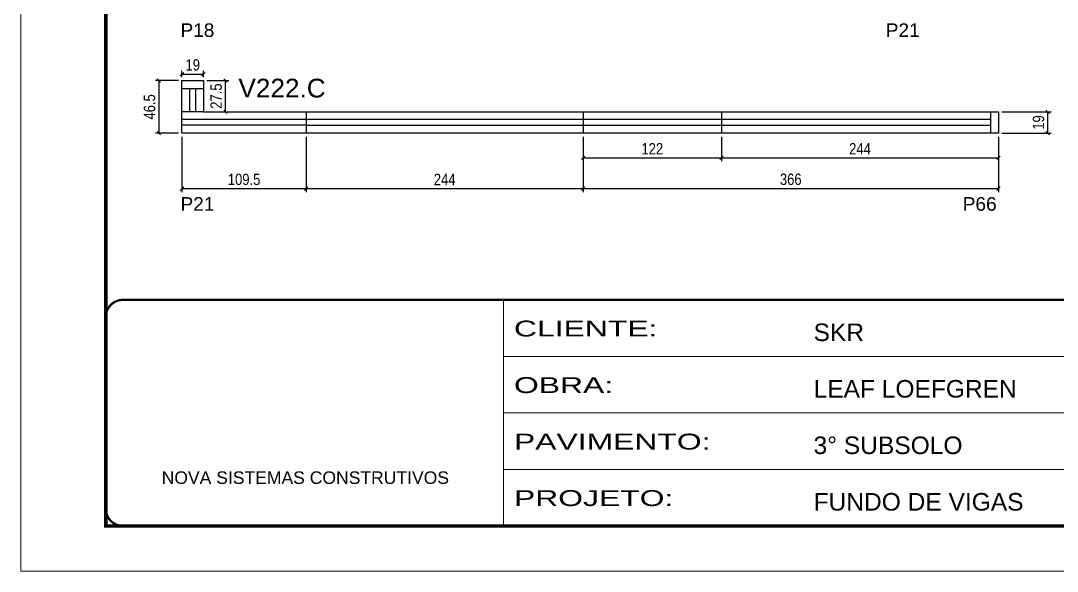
# Model space of a CAD drawing. Header units: millimetres. Extents: x 1959 to 8212, y 239 to 4735.
# Drawn here: x 5142 to 6056, y 2537 to 3022 of the extents above; entities that cross this region are included whole.
import ezdxf

# ---------------------------------------------------------------- set-up
doc = ezdxf.new("R2010")
doc.units = ezdxf.units.MM
doc.linetypes.add('CONTINUO', pattern=[0])
doc.linetypes.add('DASHED', pattern=[0.75, 0.5, -0.25])
for name, color, linetype in [('5', 5, 'Continuous'), ('COTA', 241, 'Continuous'), ('NOMENCLATURA', 7, 'Continuous'), ('Painéis', 200, 'Continuous'), ('SARR_2.2x7', 40, 'Continuous')]:
    doc.layers.add(name, color=color, linetype=linetype)
doc.layers.add('Folhas', color=255, linetype='Continuous', lineweight=9)
doc.layers.add('SARRAFO DE PRESSAO', color=251, linetype='DASHED', lineweight=9)
doc.styles.add('ARIAL', font='arial.ttf')
doc.styles.add('COTA TECNICA', font='techl___.ttf', dxfattribs={"height": 10})
doc.styles.get("Standard").update_dxf_attribs({"font": 'arial.ttf'})
doc.styles.add('Tecnologia', font='')
doc.styles.get('Tecnologia').set_extended_font_data('Forgotten Futurist')
doc.dimstyles.new('PAINEL', dxfattribs={"dimtxt": 10, "dimasz": 3, "dimexe": 3, "dimexo": 3, "dimgap": 3, "dimtad": 1, "dimdec": 1, "dimzin": 12, "dimdsep": 46, "dimtxsty": 'COTA TECNICA', "dimblk1": 'OBLIQUE', "dimblk2": 'OBLIQUE', "dimsah": 1, "dimcen": 0.9, "dimclrd": 4, "dimclre": 4, "dimclrt": 240, "dimadec": 1, "dimazin": 3, "dimtfac": 1, "dimtdec": 1, "dimtmove": 0, "dimatfit": 3, "dimfxl": 1, "dimtolj": 1, "dimtzin": 12, "dimarcsym": 0})

# ---------------------------------------------------------------- blocks, each defined once
blk = doc.blocks.new('9999999999')
at = {"color": 30, "linetype": 'CONTINUO'}
for p, q in [((98564.56, 34230.21), (98564.56, 34429.45)), ((98564.56, 34379.64), (99583.98, 34379.64)), ((98564.56, 34329.83), (99487.98, 34329.83)), ((98564.56, 34280.02), (99487.98, 34280.02))]:
    blk.add_line(p, q, dxfattribs=at)
at = {"color": 30, "linetype": 'CONTINUO', "const_width": 2}
blk.add_lwpolyline([(99583.98, 34230.21), (99583.98, 34414.45, 0.414214), (99568.98, 34429.45), (98228.98, 34429.45, 0.414214), (98213.98, 34414.45), (98213.98, 34245.21, 0.414214), (98228.98, 34230.21), (99583.98, 34230.21)], format="xyb", dxfattribs=at)
at = {"layer": 'Folhas'}
blk.add_lwpolyline([(98138.98, 34190.21), (99623.98, 34190.21), (99623.98, 35240.21), (98138.98, 35240.21)], close=True, dxfattribs=at)
at = {"layer": 'Folhas', "color": 30, "const_width": 3}
blk.add_lwpolyline([(98213.98, 34230.21), (99583.98, 34230.21), (99583.98, 35200.21), (98213.98, 35200.21)], close=True, dxfattribs=at)
at = {"color": 7, "linetype": 'Continuous', "ltscale": 5, "style": 'ARIAL'}
for s, height, p in [('SKR', 15.483, (98837.68, 34393.13)), ('LEAF LOEFGREN', 15.4829, (98837.68, 34343.32)), ('3° SUBSOLO', 15.483, (98837.68, 34293.51)), ('NOVA SISTEMAS CONSTRUTIVOS', 11.0592, (98263.19, 34267.21)), ('FUNDO DE VIGAS', 15.4829, (98837.68, 34243.7))]:
    blk.add_text(s, height=height, dxfattribs=at).set_placement(p)
at = {"layer": 'Folhas', "color": 7, "style": 'Tecnologia', "width": 1.5}
for s, p in [('CLIENTE:', (98573.65, 34397.17)), ('OBRA:', (98573.65, 34347.31)), ('PAVIMENTO:', (98573.65, 34297.5)), ('PROJETO:', (98573.65, 34247.69))]:
    blk.add_text(s, height=14, dxfattribs=at).set_placement(p)
blk = doc.blocks.new('_Oblique')
at = {"color": 0, "linetype": 'ByBlock', "lineweight": -2}
blk.add_line((-0.5, -0.5), (0.5, 0.5), dxfattribs=at)
blk = doc.blocks.new('*D86')
at = {"layer": 'COTA', "color": 4, "lineweight": -2, "transparency": 16777216}
for p, q in [((5284.36, 2919.76), (5284.36, 2870.94)), ((5393.86, 2919.76), (5393.86, 2870.94)), ((5284.36, 2873.94), (5393.86, 2873.94))]:
    blk.add_line(p, q, dxfattribs=at)
at = {"layer": 'Defpoints', "color": 0, "transparency": 16777216}
for p in [(5284.36, 2922.76), (5393.86, 2922.76), (5393.86, 2873.94)]:
    blk.add_point(p, dxfattribs=at)
at = {"layer": 'COTA', "color": 4, "lineweight": -2, "transparency": 16777216, "xscale": 3, "yscale": 3, "zscale": 3, "rotation": 180}
blk.add_blockref('_Oblique', (5284.36, 2873.94), dxfattribs=at)
at = {"layer": 'COTA', "color": 4, "lineweight": -2, "transparency": 16777216, "xscale": 3, "yscale": 3, "zscale": 3}
blk.add_blockref('_Oblique', (5393.86, 2873.94), dxfattribs=at)
at = {"layer": 'COTA', "color": 240, "transparency": 16777216, "insert": (5339.11, 2882.07), "char_height": 10, "attachment_point": 5, "style": 'COTA TECNICA'}
blk.add_mtext('\\A1;109.5', dxfattribs=at)
blk = doc.blocks.new('*D87')
at = {"layer": 'COTA', "color": 4, "lineweight": -2, "transparency": 16777216}
for p, q in [((5393.86, 2919.76), (5393.86, 2870.94)), ((5637.86, 2919.76), (5637.86, 2870.94)), ((5393.86, 2873.94), (5637.86, 2873.94))]:
    blk.add_line(p, q, dxfattribs=at)
at = {"layer": 'Defpoints', "color": 0, "transparency": 16777216}
for p in [(5393.86, 2922.76), (5637.86, 2922.76), (5637.86, 2873.94)]:
    blk.add_point(p, dxfattribs=at)
at = {"layer": 'COTA', "color": 4, "lineweight": -2, "transparency": 16777216, "xscale": 3, "yscale": 3, "zscale": 3, "rotation": 180}
blk.add_blockref('_Oblique', (5393.86, 2873.94), dxfattribs=at)
at = {"layer": 'COTA', "color": 4, "lineweight": -2, "transparency": 16777216, "xscale": 3, "yscale": 3, "zscale": 3}
blk.add_blockref('_Oblique', (5637.86, 2873.94), dxfattribs=at)
at = {"layer": 'COTA', "color": 240, "transparency": 16777216, "insert": (5515.86, 2882.01), "char_height": 10, "attachment_point": 5, "style": 'COTA TECNICA'}
blk.add_mtext('\\A1;244', dxfattribs=at)
blk = doc.blocks.new('*D88')
at = {"layer": 'COTA', "color": 4, "lineweight": -2, "transparency": 16777216}
for p, q in [((5637.86, 2919.76), (5637.86, 2870.94)), ((6003.86, 2919.76), (6003.86, 2870.94)), ((5637.86, 2873.94), (6003.86, 2873.94))]:
    blk.add_line(p, q, dxfattribs=at)
at = {"layer": 'Defpoints', "color": 0, "transparency": 16777216}
for p in [(5637.86, 2922.76), (6003.86, 2922.76), (6003.86, 2873.94)]:
    blk.add_point(p, dxfattribs=at)
at = {"layer": 'COTA', "color": 4, "lineweight": -2, "transparency": 16777216, "xscale": 3, "yscale": 3, "zscale": 3, "rotation": 180}
blk.add_blockref('_Oblique', (5637.86, 2873.94), dxfattribs=at)
at = {"layer": 'COTA', "color": 4, "lineweight": -2, "transparency": 16777216, "xscale": 3, "yscale": 3, "zscale": 3}
blk.add_blockref('_Oblique', (6003.86, 2873.94), dxfattribs=at)
at = {"layer": 'COTA', "color": 240, "transparency": 16777216, "insert": (5820.86, 2882.15), "char_height": 10, "attachment_point": 5, "style": 'COTA TECNICA'}
blk.add_mtext('\\A1;366', dxfattribs=at)
blk = doc.blocks.new('*D89')
at = {"layer": 'COTA', "color": 4, "lineweight": -2, "transparency": 16777216}
for p, q in [((6006.86, 2941.76), (6050.28, 2941.76)), ((6047.28, 2922.76), (6047.28, 2941.76)), ((6006.86, 2922.76), (6050.28, 2922.76))]:
    blk.add_line(p, q, dxfattribs=at)
at = {"layer": 'Defpoints', "color": 0, "transparency": 16777216}
for p in [(6003.86, 2941.76), (6047.28, 2941.76), (6003.86, 2922.76)]:
    blk.add_point(p, dxfattribs=at)
at = {"layer": 'COTA', "color": 4, "lineweight": -2, "transparency": 16777216, "xscale": 3, "yscale": 3, "zscale": 3}
for p, rotation in [((6047.28, 2941.76), 90), ((6047.28, 2922.76), 270)]:
    blk.add_blockref('_Oblique', p, dxfattribs=dict(at, rotation=rotation))
at = {"layer": 'COTA', "color": 240, "transparency": 16777216, "insert": (6039.19, 2932.26), "char_height": 10, "attachment_point": 5, "rotation": 90, "style": 'COTA TECNICA'}
blk.add_mtext('\\A1;19', dxfattribs=at)
blk = doc.blocks.new('*D90')
at = {"layer": 'COTA', "color": 4, "lineweight": -2, "transparency": 16777216}
for p, q in [((5281.36, 2969.26), (5260.93, 2969.26)), ((5263.93, 2969.26), (5263.93, 2922.76)), ((5281.36, 2922.76), (5260.93, 2922.76))]:
    blk.add_line(p, q, dxfattribs=at)
at = {"layer": 'Defpoints', "color": 0, "transparency": 16777216}
for p in [(5284.36, 2969.26), (5263.93, 2922.76), (5284.36, 2922.76)]:
    blk.add_point(p, dxfattribs=at)
at = {"layer": 'COTA', "color": 4, "lineweight": -2, "transparency": 16777216, "xscale": 3, "yscale": 3, "zscale": 3}
for p, rotation in [((5263.93, 2969.26), 90), ((5263.93, 2922.76), 270)]:
    blk.add_blockref('_Oblique', p, dxfattribs=dict(at, rotation=rotation))
at = {"layer": 'COTA', "color": 240, "transparency": 16777216, "insert": (5255.82, 2946.01), "char_height": 10, "attachment_point": 5, "rotation": 90, "style": 'COTA TECNICA'}
blk.add_mtext('\\A1;46.5', dxfattribs=at)
blk = doc.blocks.new('*D91')
at = {"layer": 'COTA', "color": 4, "lineweight": -2, "transparency": 16777216}
for p, q in [((5306.36, 2969.26), (5325.61, 2969.26)), ((5322.61, 2941.76), (5322.61, 2969.26)), ((5306.36, 2941.76), (5325.61, 2941.76))]:
    blk.add_line(p, q, dxfattribs=at)
at = {"layer": 'Defpoints', "color": 0, "transparency": 16777216}
for p in [(5303.36, 2969.26), (5322.61, 2969.26), (5303.36, 2941.76)]:
    blk.add_point(p, dxfattribs=at)
at = {"layer": 'COTA', "color": 4, "lineweight": -2, "transparency": 16777216, "xscale": 3, "yscale": 3, "zscale": 3}
for p, rotation in [((5322.61, 2969.26), 90), ((5322.61, 2941.76), 270)]:
    blk.add_blockref('_Oblique', p, dxfattribs=dict(at, rotation=rotation))
at = {"layer": 'COTA', "color": 240, "transparency": 16777216, "insert": (5314.5, 2955.51), "char_height": 10, "attachment_point": 5, "rotation": 90, "style": 'COTA TECNICA'}
blk.add_mtext('\\A1;27.5', dxfattribs=at)
blk = doc.blocks.new('*D92')
at = {"layer": 'COTA', "color": 4, "lineweight": -2, "transparency": 16777216}
for p, q in [((5284.36, 2972.26), (5284.36, 2977.93)), ((5303.36, 2972.26), (5303.36, 2977.93)), ((5284.36, 2974.93), (5303.36, 2974.93))]:
    blk.add_line(p, q, dxfattribs=at)
at = {"layer": 'Defpoints', "color": 0, "transparency": 16777216}
for p in [(5284.36, 2969.26), (5303.36, 2974.93), (5303.36, 2969.26)]:
    blk.add_point(p, dxfattribs=at)
at = {"layer": 'COTA', "color": 4, "lineweight": -2, "transparency": 16777216, "xscale": 3, "yscale": 3, "zscale": 3, "rotation": 180}
blk.add_blockref('_Oblique', (5284.36, 2974.93), dxfattribs=at)
at = {"layer": 'COTA', "color": 4, "lineweight": -2, "transparency": 16777216, "xscale": 3, "yscale": 3, "zscale": 3}
blk.add_blockref('_Oblique', (5303.36, 2974.93), dxfattribs=at)
at = {"layer": 'COTA', "color": 240, "transparency": 16777216, "insert": (5293.86, 2983.01), "char_height": 10, "attachment_point": 5, "style": 'COTA TECNICA'}
blk.add_mtext('\\A1;19', dxfattribs=at)
blk = doc.blocks.new('*D93')
at = {"layer": 'COTA', "color": 4, "lineweight": -2, "transparency": 16777216}
for p, q in [((5637.86, 2919.76), (5637.86, 2898.06)), ((5759.86, 2919.76), (5759.86, 2898.06)), ((5637.86, 2901.06), (5759.86, 2901.06))]:
    blk.add_line(p, q, dxfattribs=at)
at = {"layer": 'Defpoints', "color": 0, "transparency": 16777216}
for p in [(5637.86, 2922.76), (5759.86, 2922.76), (5759.86, 2901.06)]:
    blk.add_point(p, dxfattribs=at)
at = {"layer": 'COTA', "color": 4, "lineweight": -2, "transparency": 16777216, "xscale": 3, "yscale": 3, "zscale": 3, "rotation": 180}
blk.add_blockref('_Oblique', (5637.86, 2901.06), dxfattribs=at)
at = {"layer": 'COTA', "color": 4, "lineweight": -2, "transparency": 16777216, "xscale": 3, "yscale": 3, "zscale": 3}
blk.add_blockref('_Oblique', (5759.86, 2901.06), dxfattribs=at)
at = {"layer": 'COTA', "color": 240, "transparency": 16777216, "insert": (5698.86, 2909.12), "char_height": 10, "attachment_point": 5, "style": 'COTA TECNICA'}
blk.add_mtext('\\A1;122', dxfattribs=at)
blk = doc.blocks.new('*D94')
at = {"layer": 'COTA', "color": 4, "lineweight": -2, "transparency": 16777216}
for p, q in [((5759.86, 2919.76), (5759.86, 2898.06)), ((6003.86, 2919.76), (6003.86, 2898.06)), ((5759.86, 2901.06), (6003.86, 2901.06))]:
    blk.add_line(p, q, dxfattribs=at)
at = {"layer": 'Defpoints', "color": 0, "transparency": 16777216}
for p in [(5759.86, 2922.76), (6003.86, 2922.76), (6003.86, 2901.06)]:
    blk.add_point(p, dxfattribs=at)
at = {"layer": 'COTA', "color": 4, "lineweight": -2, "transparency": 16777216, "xscale": 3, "yscale": 3, "zscale": 3, "rotation": 180}
blk.add_blockref('_Oblique', (5759.86, 2901.06), dxfattribs=at)
at = {"layer": 'COTA', "color": 4, "lineweight": -2, "transparency": 16777216, "xscale": 3, "yscale": 3, "zscale": 3}
blk.add_blockref('_Oblique', (6003.86, 2901.06), dxfattribs=at)
at = {"layer": 'COTA', "color": 240, "transparency": 16777216, "insert": (5881.86, 2909.13), "char_height": 10, "attachment_point": 5, "style": 'COTA TECNICA'}
blk.add_mtext('\\A1;244', dxfattribs=at)

msp = doc.modelspace()

# ---------------------------------------------------------------- linework, layer by layer
at = {"layer": 'COTA'}
msp.add_line((5303.36, 2941.76), (5284.36, 2941.76), dxfattribs=at)
at = {"layer": 'Painéis', "linetype": 'ByBlock'}
for p, q in [((5284.36, 2969.26), (5303.36, 2969.26)), ((5284.36, 2922.76), (5284.36, 2969.26)), ((5303.36, 2969.26), (5303.36, 2941.76)), ((5303.36, 2941.76), (6003.86, 2941.76)), ((5393.86, 2941.76), (5393.86, 2922.76)), ((5637.86, 2941.76), (5637.86, 2922.76)), ((5759.86, 2941.76), (5759.86, 2922.76)), ((6003.86, 2941.76), (6003.86, 2922.76)), ((6003.86, 2922.76), (5284.36, 2922.76))]:
    msp.add_line(p, q, dxfattribs=at)
at = {"layer": 'SARR_2.2x7', "linetype": 'Continuous'}
for p, q in [((5284.36, 2962.26), (5303.36, 2962.26)), ((5291.36, 2941.76), (5291.36, 2962.26)), ((5296.36, 2962.26), (5296.36, 2941.76)), ((5996.86, 2941.76), (5996.86, 2922.76)), ((5393.86, 2934.76), (5284.36, 2934.76)), ((5637.86, 2934.76), (5393.86, 2934.76)), ((5996.86, 2934.76), (5637.86, 2934.76)), ((5393.86, 2929.76), (5284.36, 2929.76)), ((5393.86, 2929.76), (5637.86, 2929.76)), ((5637.86, 2929.76), (5996.86, 2929.76))]:
    msp.add_line(p, q, dxfattribs=at)

# ---------------------------------------------------------------- block references
at = {"layer": 'SARRAFO DE PRESSAO', "color": 6, "linetype": 'ByBlock'}
msp.add_blockref('9999999999', (-92996.71, -31653.56), dxfattribs=at)

# ---------------------------------------------------------------- texts
at = {"layer": '5', "linetype": 'Continuous'}
for s, p in [('P18', (5283.1, 3007.65)), ('P21', (5904.62, 3007.65)), ('P21', (5283.1, 2854.47)), ('P66', (5972.45, 2854.47))]:
    msp.add_text(s, height=12, rotation=359.99996, dxfattribs=at).set_placement(p)
at = {"layer": 'NOMENCLATURA', "linetype": 'Continuous'}
msp.add_text('V222.C', height=16.5, dxfattribs=at).set_placement((5334.12, 2954.33))

# ---------------------------------------------------------------- dimensions: what is measured, and where the dimension line sits
at = {"layer": 'COTA'}
for base, p1, p2, picture, middle in [((5303.36, 2974.93), (5284.36, 2969.26), (5303.36, 2969.26), '*D92', (5293.86, 2983.01)), ((5393.86, 2873.94), (5284.36, 2922.76), (5393.86, 2922.76), '*D86', (5339.11, 2882.07)), ((5759.86, 2901.06), (5637.86, 2922.76), (5759.86, 2922.76), '*D93', (5698.86, 2909.12))]:
    dim = msp.add_linear_dim(base=base, p1=p1, p2=p2, dimstyle='PAINEL', dxfattribs=at)
    dim.commit()
    dim.dimension.update_dxf_attribs({"geometry": picture, "text_midpoint": middle})
for base, p1, p2, picture, middle in [((5263.93, 2922.76), (5284.36, 2969.26), (5284.36, 2922.76), '*D90', (5255.82, 2946.01)), ((6047.28, 2941.76), (6003.86, 2922.76), (6003.86, 2941.76), '*D89', (6039.19, 2932.26))]:
    dim = msp.add_linear_dim(base=base, p1=p1, p2=p2, angle=90, dimstyle='PAINEL', dxfattribs=at)
    dim.commit()
    dim.dimension.update_dxf_attribs({"geometry": picture, "text_midpoint": middle})
dim = msp.add_linear_dim(base=(5322.61, 2969.26), p1=(5303.36, 2941.76), p2=(5303.36, 2969.26), angle=90, dimstyle='PAINEL', dxfattribs=at)
dim.commit()
dim.dimension.update_dxf_attribs({"geometry": '*D91', "text_midpoint": (5322.61, 2955.51), "dimtype": 160})
for base, p1, p2, picture, middle in [((5637.86, 2873.94), (5393.86, 2922.76), (5637.86, 2922.76), '*D87', (5515.86, 2882.01)), ((6003.86, 2873.94), (5637.86, 2922.76), (6003.86, 2922.76), '*D88', (5820.86, 2882.15)), ((6003.86, 2901.06), (5759.86, 2922.76), (6003.86, 2922.76), '*D94', (5881.86, 2909.13))]:
    dim = msp.add_linear_dim(base=base, p1=p1, p2=p2, dimstyle='PAINEL', override={"dimtmove": 1}, dxfattribs=at)
    dim.commit()
    dim.dimension.update_dxf_attribs({"geometry": picture, "text_midpoint": middle})

doc.saveas('drawing.dxf')
